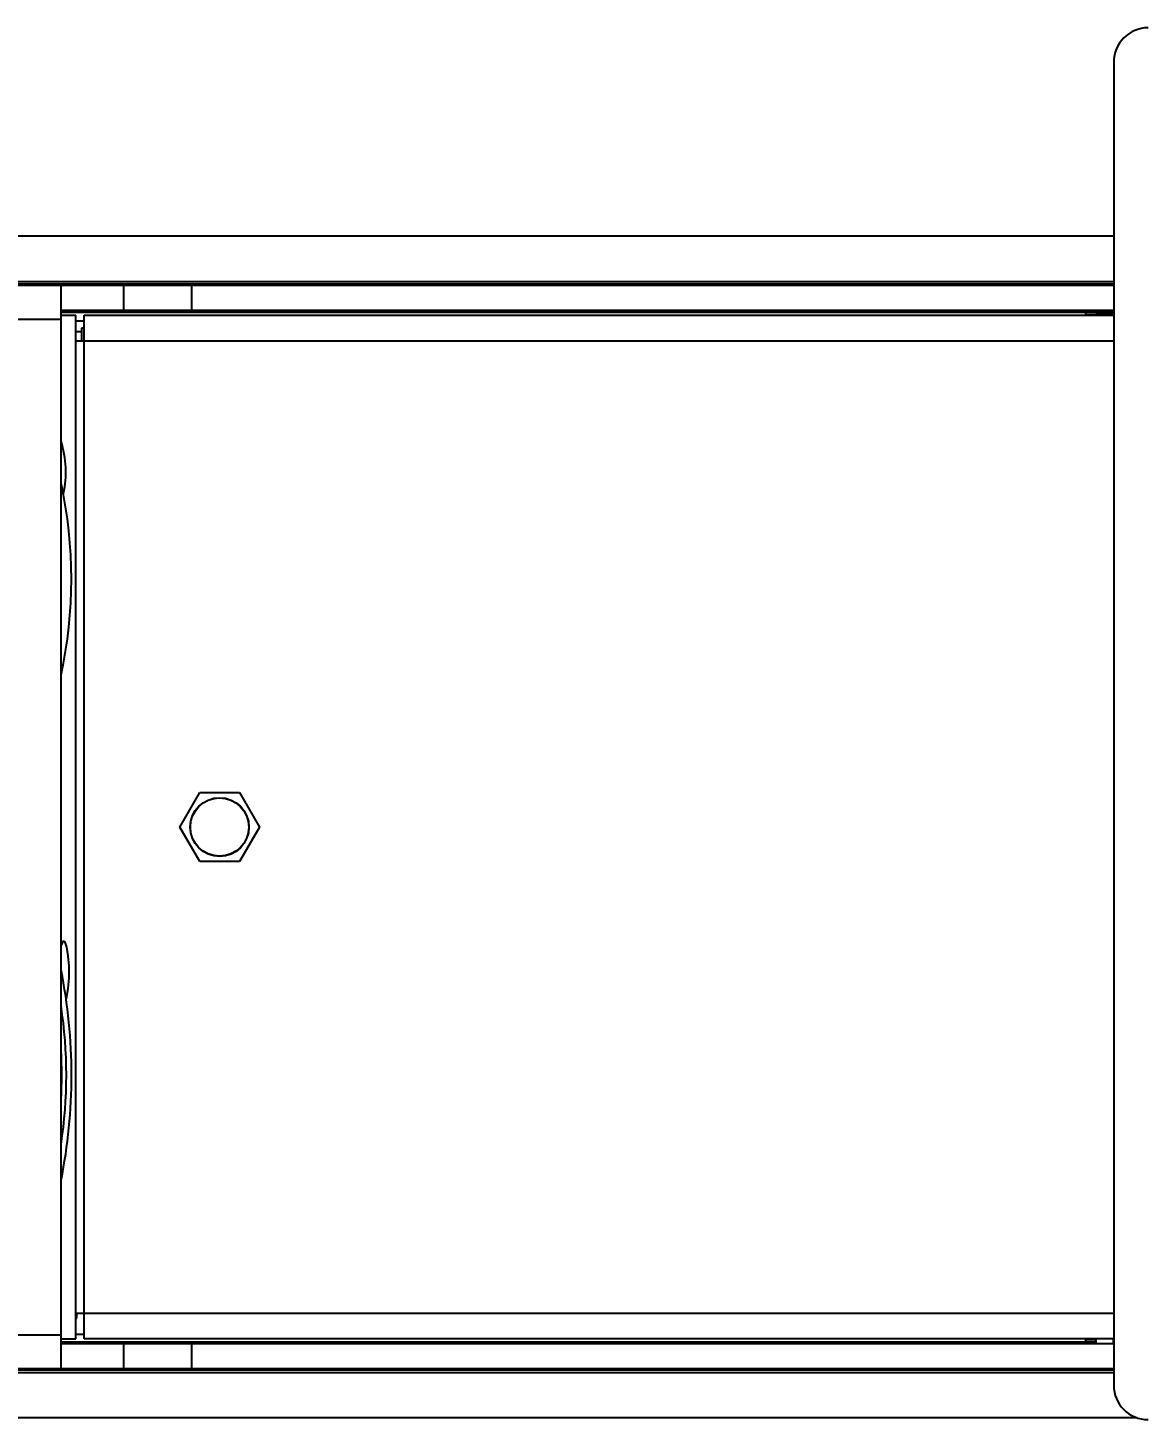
# Model space of a CAD drawing. Header units: inches. Extents: x 5 to 105, y 0 to 80.
# Drawn here: x 76.65 to 80.71, y 38.08 to 43.13 of the extents above; entities that cross this region are included whole.
import ezdxf

# ---------------------------------------------------------------- set-up
doc = ezdxf.new("R2010")
doc.units = ezdxf.units.IN
doc.header["$MEASUREMENT"] = 0
doc.layers.add('DIM', color=1, linetype='Continuous')
doc.styles.add('Arial', font='arial.ttf')
doc.dimstyles.new('ANSI & Metric .50 Stacked', dxfattribs={"dimscale": 2.666667, "dimtxt": 0.5, "dimasz": 0.625, "dimexe": 0.5, "dimexo": 0.5, "dimgap": 0.166667, "dimtad": 0, "dimtih": 1, "dimtoh": 1, "dimzin": 4, "dimdsep": 46, "dimtxsty": 'Arial', "dimcen": 0.25, "dimadec": 0, "dimazin": 0, "dimtfac": 0.75, "dimtofl": 0, "dimtmove": 0, "dimatfit": 3, "dimfxl": 1, "dimtolj": 1, "dimtzin": 0, "dimarcsym": 0})

# ---------------------------------------------------------------- blocks, each defined once
blk = doc.blocks.new('*D10')
at = {"layer": 'Defpoints', "color": 0, "transparency": 16777216}
for p in [(6.6794, 39.9612), (81.284, 39.9612), (81.284, 35.3472)]:
    blk.add_point(p, dxfattribs=at)
at = {"layer": 'DIM', "color": 0, "lineweight": -2, "transparency": 16777216}
for p, q in [((6.6794, 39.4612), (6.6794, 34.8472)), ((81.284, 39.4612), (81.284, 34.8472)), ((7.3044, 35.3472), (42.3086, 35.3472)), ((80.659, 35.3472), (45.6549, 35.3472))]:
    blk.add_line(p, q, dxfattribs=at)
at = {"layer": 'DIM', "color": 0, "transparency": 16777216}
for points in [[(7.3044, 35.4514), (7.3044, 35.243), (6.6794, 35.3472)], [(80.659, 35.4514), (80.659, 35.243), (81.284, 35.3472)]]:
    blk.add_solid(points, dxfattribs=at)
at = {"layer": 'DIM', "color": 0, "transparency": 16777216, "char_height": 0.5, "attachment_point": 5, "style": 'Arial'}
for s, insert in [('\\A1;74.60', (43.9817, 35.7691)), ('\\A1;[1895mm]', (43.9817, 34.8601))]:
    blk.add_mtext(s, dxfattribs=dict(at, insert=insert))

msp = doc.modelspace()

# ---------------------------------------------------------------- linework, layer by layer
for p, q in [((80.584, 43.0017), (80.584, 38.2017)), ((80.584, 42.3702), (7.2941, 42.3702)), ((7.3794, 42.2065), (80.584, 42.2065)), ((80.584, 42.1965), (7.3794, 42.1965)), ((80.584, 42.1917), (7.3794, 42.1917)), ((76.7667, 38.2637), (76.7667, 42.1897)), ((76.9948, 42.1017), (76.9948, 42.1917)), ((77.241, 42.1017), (77.241, 42.1917)), ((11.1967, 42.0697), (76.7667, 42.0697)), ((76.7667, 42.0842), (76.82, 42.0842)), ((76.7673, 42.0954), (80.4817, 42.0954)), ((76.7706, 42.1017), (80.584, 42.1017)), ((76.82, 38.3692), (76.82, 42.0842)), ((76.8508, 42.0617), (76.82, 42.0617)), ((76.8508, 38.3692), (76.8508, 42.0842)), ((76.8508, 42.0842), (80.584, 42.0842)), ((80.4817, 42.0954), (80.4817, 42.0842)), ((80.4817, 42.0948), (80.584, 42.0948)), ((80.5187, 42.0848), (80.4817, 42.0848)), ((80.5187, 42.0892), (80.5817, 42.0892)), ((80.5187, 42.0842), (80.5187, 42.0892)), ((80.5817, 42.0892), (80.5817, 42.0842)), ((80.584, 42.0848), (80.5817, 42.0848)), ((76.8409, 42.0241), (76.82, 42.0241)), ((76.8508, 42.0366), (76.8409, 42.0366)), ((76.8409, 42.0366), (76.8409, 41.9899)), ((80.584, 41.9899), (76.82, 41.9899)), ((77.1972, 40.2267), (77.2694, 40.3517)), ((77.2694, 40.3517), (77.4137, 40.3517)), ((77.4137, 40.3517), (77.4859, 40.2267)), ((77.2694, 40.1017), (77.1972, 40.2267)), ((77.4859, 40.2267), (77.4137, 40.1017)), ((77.4137, 40.1017), (77.2694, 40.1017)), ((76.82, 38.4634), (80.584, 38.4634)), ((76.82, 38.4408), (76.8234, 38.4442)), ((76.8234, 38.4442), (76.8234, 38.4634)), ((11.1967, 38.3837), (76.7667, 38.3837)), ((76.7667, 38.3692), (76.82, 38.3692)), ((76.82, 38.3867), (76.8508, 38.3867)), ((80.584, 38.3692), (76.8508, 38.3692)), ((80.4817, 38.3692), (80.4817, 38.3579)), ((80.5187, 38.3692), (80.5187, 38.3517)), ((80.5817, 38.3692), (80.5817, 38.3517)), ((80.4817, 38.3579), (76.7673, 38.3579)), ((80.584, 38.3517), (76.7706, 38.3517)), ((76.9948, 38.2617), (76.9948, 38.3517)), ((77.241, 38.2617), (77.241, 38.3517)), ((80.4817, 38.3685), (80.5187, 38.3685)), ((80.5187, 38.3585), (80.4817, 38.3585)), ((80.5817, 38.3685), (80.584, 38.3685)), ((80.584, 38.3585), (80.5817, 38.3585)), ((7.3794, 38.2617), (80.584, 38.2617)), ((7.3794, 38.2568), (80.584, 38.2568)), ((80.584, 38.2468), (7.3794, 38.2468)), ((80.6694, 38.0831), (7.3794, 38.0831))]:
    msp.add_line(p, q)
at = {"flags": 128}
msp.add_lwpolyline([(76.7864, 39.6039), (76.7882, 39.6109), (76.793, 39.6414), (76.7956, 39.68), (76.7956, 39.7213), (76.793, 39.7599), (76.7882, 39.7904), (76.7818, 39.8089), (76.7746, 39.8127), (76.7677, 39.8014), (76.7667, 39.7983)], dxfattribs=at)
for radius in [0.1065, 0.106]:
    msp.add_circle((77.3416, 40.2267), radius)
for centre, radius, start, end in [((80.709, 43.0017), 0.125, 90, 180), ((76.4204, 41.5144), 0.3639, 347.7309, 17.8468), ((75.1769, 41.1267), 1.6275, 347.6539, 12.3461), ((74.8786, 39.3267), 1.9263, 348.5747, 11.4253), ((75.1394, 39.3267), 1.6466, 351.2119, 8.7881), ((75.3339, 39.3267), 1.4356, 356.4414, 3.5586), ((80.709, 38.2017), 0.125, 180, 270)]:
    msp.add_arc(centre, radius, start, end)
for centre, major_axis, start_param, end_param in [((76.7706, 42.0697), (0, 0.122), 0, 0.18132), ((76.7706, 42.0697), (0, 0.032), 0, 0.758041), ((76.7706, 38.3837), (0, 0.032), 2.383552, 3.141593), ((76.7706, 38.3837), (0, 0.122), 2.960273, 3.141593)]:
    msp.add_ellipse(centre, major_axis=major_axis, ratio=0.176327, start_param=start_param, end_param=end_param)

# ---------------------------------------------------------------- dimensions: what is measured, and where the dimension line sits
at = {"layer": 'DIM'}
dim = msp.add_linear_dim(base=(81.284, 35.3472), p1=(6.6794, 39.9612), p2=(81.284, 39.9612), dimstyle='ANSI & Metric .50 Stacked', override={"dimpost": '\\X'}, dxfattribs=at)
dim.commit()
dim.dimension.update_dxf_attribs({"geometry": '*D10', "text_midpoint": (43.9817, 35.3472)})

doc.saveas('drawing.dxf')
